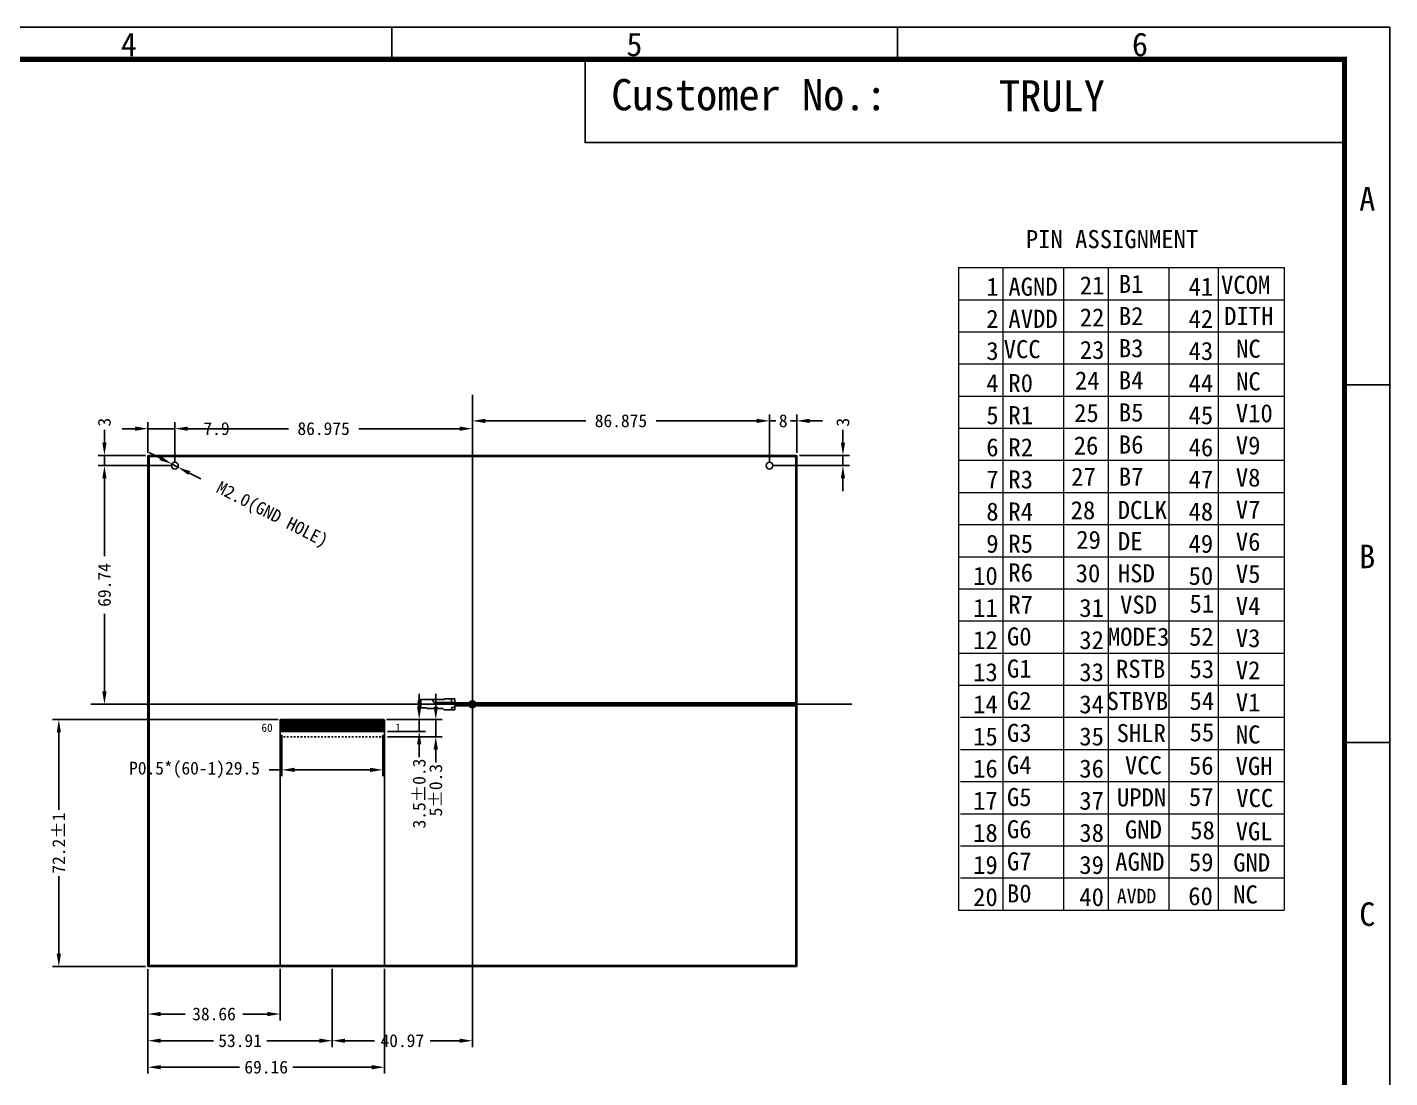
# Model space of a CAD drawing. Header units: millimetres. Extents: x -575 to 320, y -23 to 615.
# Drawn here: x -84.5 to 313.9, y 302.1 to 609.1 of the extents above; entities that cross this region are included whole.
import ezdxf
from ezdxf.enums import TextEntityAlignment as Align

# ---------------------------------------------------------------- set-up
doc = ezdxf.new("R2010")
doc.units = ezdxf.units.MM
doc.linetypes.add('DASHED', pattern=[0.2, 0.1, -0.1])
for name, color, linetype in [('CEN', 6, 'Continuous'), ('DIM', 3, 'Continuous'), ('FPC', 8, 'Continuous'), ('TJ', 4, 'Continuous'), ('TOP', 10, 'Continuous'), ('Wire', 1, 'Continuous'), ('下TJ', 2, 'Continuous')]:
    doc.layers.add(name, color=color, linetype=linetype)
doc.styles.add('STYLE1', font='SimSun.ttf', dxfattribs={"width": 0.9})
doc.styles.add('WMF-宋体0', font='SimSun.ttf')
doc.dimstyles.new('ISO-25', dxfattribs={"dimscale": 1.5, "dimtxt": 2.5, "dimasz": 2.5, "dimexe": 1.25, "dimexo": 0.625, "dimtad": 0, "dimdsep": 46, "dimtxsty": 'Standard', "dimcen": 2.5, "dimadec": 0, "dimazin": 0, "dimtfac": 1, "dimtmove": 0, "dimatfit": 3, "dimfxl": 0, "dimarcsym": 0})

# ---------------------------------------------------------------- blocks, each defined once
blk = doc.blocks.new('*D3')
at = {"layer": 'DEFPOINTS', "color": 0}
for p in [(-42.18, 481.45), (-40.41, 480.54)]:
    blk.add_point(p, dxfattribs=at)
at = {"layer": 'DIM', "color": 0, "lineweight": -2}
for p, q in [((-45.52, 483.17), (-48.85, 484.88)), ((-42.18, 481.45), (-40.41, 480.54)), ((-33.74, 477.11), (-37.07, 478.82))]:
    blk.add_line(p, q, dxfattribs=at)
at = {"layer": 'DIM', "color": 0}
for points in [[(-45.23, 483.72), (-45.8, 482.61), (-42.18, 481.45)], [(-36.78, 479.38), (-37.36, 478.27), (-40.41, 480.54)]]:
    blk.add_solid(points, dxfattribs=at)
at = {"layer": 'DIM', "color": 0, "insert": (-12.98, 466.43), "char_height": 3.75, "attachment_point": 5, "rotation": 332.7896}
blk.add_mtext('M{\\fSimSun|b0|i0|c134|p2;2.0(}GND{\\fSimSun|b0|i0|c134|p2; }HOLE{\\fSimSun|b0|i0|c134|p2;)}', dxfattribs=at)
blk = doc.blocks.new('*D14')
at = {"layer": 'DEFPOINTS', "color": 0}
for p in [(-49.19, 334.79), (-10.53, 334.89), (-10.53, 320.75)]:
    blk.add_point(p, dxfattribs=at)
at = {"layer": 'DIM', "color": 0, "lineweight": -2}
for p, q in [((-49.19, 333.86), (-49.19, 318.88)), ((-10.53, 333.96), (-10.53, 318.88)), ((-45.44, 320.75), (-38.3, 320.75)), ((-14.28, 320.75), (-21.43, 320.75))]:
    blk.add_line(p, q, dxfattribs=at)
at = {"layer": 'DIM', "color": 0}
for points in [[(-45.44, 321.38), (-45.44, 320.13), (-49.19, 320.75)], [(-14.28, 321.38), (-14.28, 320.13), (-10.53, 320.75)]]:
    blk.add_solid(points, dxfattribs=at)
at = {"layer": 'DIM', "color": 0, "insert": (-29.86, 320.75), "char_height": 3.75, "attachment_point": 5}
blk.add_mtext('38.66', dxfattribs=at)
blk = doc.blocks.new('*D15')
at = {"layer": 'DEFPOINTS', "color": 0}
for p in [(-49.19, 334.79), (4.72, 334.89), (4.72, 312.95)]:
    blk.add_point(p, dxfattribs=at)
at = {"layer": 'DIM', "color": 0, "lineweight": -2}
for p, q in [((-49.19, 333.86), (-49.19, 311.08)), ((4.72, 333.96), (4.72, 311.08)), ((-45.44, 312.95), (-30.05, 312.95)), ((0.97, 312.95), (-14.43, 312.95))]:
    blk.add_line(p, q, dxfattribs=at)
at = {"layer": 'DIM', "color": 0}
for points in [[(-45.44, 313.58), (-45.44, 312.33), (-49.19, 312.95)], [(0.97, 313.58), (0.97, 312.33), (4.72, 312.95)]]:
    blk.add_solid(points, dxfattribs=at)
at = {"layer": 'DIM', "color": 0, "insert": (-22.24, 312.95), "char_height": 3.75, "attachment_point": 5}
blk.add_mtext('53.91', dxfattribs=at)
blk = doc.blocks.new('*D16')
at = {"layer": 'DEFPOINTS', "color": 0}
for p in [(-49.19, 334.79), (19.97, 334.89), (19.97, 305.22)]:
    blk.add_point(p, dxfattribs=at)
at = {"layer": 'DIM', "color": 0, "lineweight": -2}
for p, q in [((-49.19, 333.86), (-49.19, 303.34)), ((19.97, 333.96), (19.97, 303.34)), ((-45.44, 305.22), (-22.43, 305.22)), ((16.22, 305.22), (-6.8, 305.22))]:
    blk.add_line(p, q, dxfattribs=at)
at = {"layer": 'DIM', "color": 0}
for points in [[(-45.44, 305.84), (-45.44, 304.59), (-49.19, 305.22)], [(16.22, 305.84), (16.22, 304.59), (19.97, 305.22)]]:
    blk.add_solid(points, dxfattribs=at)
at = {"layer": 'DIM', "color": 0, "insert": (-14.61, 305.22), "char_height": 3.75, "attachment_point": 5}
blk.add_mtext('69.16', dxfattribs=at)
blk = doc.blocks.new('*D17')
at = {"layer": 'DEFPOINTS', "color": 0}
for p in [(-10.21, 406.79), (-75.23, 334.59), (-48.99, 334.59)]:
    blk.add_point(p, dxfattribs=at)
at = {"layer": 'DIM', "color": 0, "lineweight": -2}
for p, q in [((-11.15, 406.79), (-77.11, 406.79)), ((-75.23, 403.04), (-75.23, 380.38)), ((-75.23, 338.34), (-75.23, 361.01)), ((-49.93, 334.59), (-77.11, 334.59))]:
    blk.add_line(p, q, dxfattribs=at)
at = {"layer": 'DIM', "color": 0}
for points in [[(-75.86, 403.04), (-74.61, 403.04), (-75.23, 406.79)], [(-75.86, 338.34), (-74.61, 338.34), (-75.23, 334.59)]]:
    blk.add_solid(points, dxfattribs=at)
at = {"layer": 'DIM', "color": 0, "insert": (-75.23, 370.69), "char_height": 3.75, "attachment_point": 5, "rotation": 90}
blk.add_mtext('72.2±1', dxfattribs=at)
blk = doc.blocks.new('*D18')
at = {"layer": 'DEFPOINTS', "color": 0}
for p in [(-10.03, 403.29), (19.47, 403.29), (19.47, 392.1)]:
    blk.add_point(p, dxfattribs=at)
at = {"layer": 'DIM', "color": 0, "lineweight": -2}
for p, q in [((-10.03, 402.36), (-10.03, 390.22)), ((19.47, 402.36), (19.47, 390.22)), ((-10.03, 392.1), (-13.78, 392.1)), ((15.72, 392.1), (-6.28, 392.1))]:
    blk.add_line(p, q, dxfattribs=at)
at = {"layer": 'DIM', "color": 0}
for points in [[(-6.28, 392.72), (-6.28, 391.47), (-10.03, 392.1)], [(15.72, 392.72), (15.72, 391.47), (19.47, 392.1)]]:
    blk.add_solid(points, dxfattribs=at)
at = {"layer": 'DIM', "color": 0, "insert": (-35.56, 392.1), "char_height": 3.75, "attachment_point": 5}
blk.add_mtext('P{\\fSimSun|b0|i0|c134|p2;0.5*(60-1)}29.5', dxfattribs=at)
blk = doc.blocks.new('*D19')
at = {"layer": 'DEFPOINTS', "color": 0}
for p in [(-41.29, 491.8), (-49.19, 483.79), (-41.29, 480.99)]:
    blk.add_point(p, dxfattribs=at)
at = {"layer": 'DIM', "color": 0, "lineweight": -2}
for p, q in [((-52.94, 491.8), (-56.69, 491.8)), ((-49.19, 484.73), (-49.19, 493.68)), ((-49.19, 491.8), (-41.29, 491.8)), ((-41.29, 481.93), (-41.29, 493.68)), ((-37.54, 491.8), (-33.79, 491.8))]:
    blk.add_line(p, q, dxfattribs=at)
at = {"layer": 'DIM', "color": 0}
for points in [[(-52.94, 492.43), (-52.94, 491.18), (-49.19, 491.8)], [(-37.54, 492.43), (-37.54, 491.18), (-41.29, 491.8)]]:
    blk.add_solid(points, dxfattribs=at)
at = {"layer": 'DIM', "color": 0, "insert": (-29.11, 491.8), "char_height": 3.75, "attachment_point": 5}
blk.add_mtext('7.9', dxfattribs=at)
blk = doc.blocks.new('*D20')
at = {"layer": 'DEFPOINTS', "color": 0}
for p in [(-61.9, 483.99), (-48.99, 483.99), (-41.29, 480.99)]:
    blk.add_point(p, dxfattribs=at)
at = {"layer": 'DIM', "color": 0, "lineweight": -2}
for p, q in [((-61.9, 487.74), (-61.9, 491.49)), ((-49.93, 483.99), (-63.77, 483.99)), ((-61.9, 480.99), (-61.9, 483.99)), ((-42.23, 480.99), (-63.77, 480.99)), ((-61.9, 477.24), (-61.9, 473.49))]:
    blk.add_line(p, q, dxfattribs=at)
at = {"layer": 'DIM', "color": 0}
for points in [[(-62.52, 487.74), (-61.27, 487.74), (-61.9, 483.99)], [(-62.52, 477.24), (-61.27, 477.24), (-61.9, 480.99)]]:
    blk.add_solid(points, dxfattribs=at)
at = {"layer": 'DIM', "color": 0, "insert": (-61.9, 493.68), "char_height": 3.75, "attachment_point": 5, "rotation": 90}
blk.add_mtext('3', dxfattribs=at)
blk = doc.blocks.new('*D21')
at = {"layer": 'DEFPOINTS', "color": 0}
for p in [(-41.29, 480.99), (-61.9, 411.25), (-49.19, 411.25)]:
    blk.add_point(p, dxfattribs=at)
at = {"layer": 'DIM', "color": 0, "lineweight": -2}
for p, q in [((-42.23, 480.99), (-63.77, 480.99)), ((-61.9, 477.24), (-61.9, 454.56)), ((-61.9, 415), (-61.9, 437.69)), ((-50.13, 411.25), (-63.77, 411.25))]:
    blk.add_line(p, q, dxfattribs=at)
at = {"layer": 'DIM', "color": 0}
for points in [[(-62.52, 477.24), (-61.27, 477.24), (-61.9, 480.99)], [(-62.52, 415), (-61.27, 415), (-61.9, 411.25)]]:
    blk.add_solid(points, dxfattribs=at)
at = {"layer": 'DIM', "color": 0, "insert": (-61.9, 446.12), "char_height": 3.75, "attachment_point": 5, "rotation": 90}
blk.add_mtext('69.74', dxfattribs=at)
blk = doc.blocks.new('*D22')
at = {"layer": 'DEFPOINTS', "color": 0}
for p in [(45.68, 491.8), (45.68, 483.99), (-41.29, 480.99)]:
    blk.add_point(p, dxfattribs=at)
at = {"layer": 'DIM', "color": 0, "lineweight": -2}
for p, q in [((-41.29, 481.93), (-41.29, 493.68)), ((-37.54, 491.8), (-8.12, 491.8)), ((41.93, 491.8), (12.51, 491.8)), ((45.68, 484.93), (45.68, 493.68))]:
    blk.add_line(p, q, dxfattribs=at)
at = {"layer": 'DIM', "color": 0}
for points in [[(-37.54, 492.43), (-37.54, 491.18), (-41.29, 491.8)], [(41.93, 492.43), (41.93, 491.18), (45.68, 491.8)]]:
    blk.add_solid(points, dxfattribs=at)
at = {"layer": 'DIM', "color": 0, "insert": (2.19, 491.8), "char_height": 3.75, "attachment_point": 5}
blk.add_mtext('86.975', dxfattribs=at)
blk = doc.blocks.new('*D23')
at = {"layer": 'DEFPOINTS', "color": 0}
for p in [(140.56, 494.08), (140.56, 483.79), (132.56, 480.99)]:
    blk.add_point(p, dxfattribs=at)
at = {"layer": 'DIM', "color": 0, "lineweight": -2}
for p, q in [((128.81, 494.08), (125.06, 494.08)), ((132.56, 481.93), (132.56, 495.95)), ((132.56, 494.08), (134.37, 494.08)), ((140.56, 494.08), (138.74, 494.08)), ((140.56, 484.73), (140.56, 495.95)), ((144.31, 494.08), (148.06, 494.08))]:
    blk.add_line(p, q, dxfattribs=at)
at = {"layer": 'DIM', "color": 0}
for points in [[(128.81, 494.7), (128.81, 493.45), (132.56, 494.08)], [(144.31, 494.7), (144.31, 493.45), (140.56, 494.08)]]:
    blk.add_solid(points, dxfattribs=at)
at = {"layer": 'DIM', "color": 0, "insert": (136.56, 494.08), "char_height": 3.75, "attachment_point": 5}
blk.add_mtext('8', dxfattribs=at)
blk = doc.blocks.new('*D24')
at = {"layer": 'DEFPOINTS', "color": 0}
for p in [(140.36, 483.99), (154.03, 483.99), (132.56, 480.99)]:
    blk.add_point(p, dxfattribs=at)
at = {"layer": 'DIM', "color": 0, "lineweight": -2}
for p, q in [((154.03, 487.74), (154.03, 491.49)), ((141.29, 483.99), (155.9, 483.99)), ((154.03, 480.99), (154.03, 483.99)), ((133.49, 480.99), (155.9, 480.99)), ((154.03, 477.24), (154.03, 473.49))]:
    blk.add_line(p, q, dxfattribs=at)
at = {"layer": 'DIM', "color": 0}
for points in [[(153.4, 487.74), (154.65, 487.74), (154.03, 483.99)], [(153.4, 477.24), (154.65, 477.24), (154.03, 480.99)]]:
    blk.add_solid(points, dxfattribs=at)
at = {"layer": 'DIM', "color": 0, "insert": (154.03, 493.68), "char_height": 3.75, "attachment_point": 5, "rotation": 90}
blk.add_mtext('3', dxfattribs=at)
blk = doc.blocks.new('*D25')
at = {"layer": 'DEFPOINTS', "color": 0}
for p in [(132.56, 494.08), (45.68, 483.99), (132.56, 480.99)]:
    blk.add_point(p, dxfattribs=at)
at = {"layer": 'DIM', "color": 0, "lineweight": -2}
for p, q in [((45.68, 484.93), (45.68, 495.95)), ((49.43, 494.08), (78.81, 494.08)), ((128.81, 494.08), (99.43, 494.08)), ((132.56, 481.93), (132.56, 495.95))]:
    blk.add_line(p, q, dxfattribs=at)
at = {"layer": 'DIM', "color": 0}
for points in [[(49.43, 494.7), (49.43, 493.45), (45.68, 494.08)], [(128.81, 494.7), (128.81, 493.45), (132.56, 494.08)]]:
    blk.add_solid(points, dxfattribs=at)
at = {"layer": 'DIM', "color": 0, "insert": (89.12, 494.08), "char_height": 3.75, "attachment_point": 5}
blk.add_mtext('86.875', dxfattribs=at)
blk = doc.blocks.new('A$C4B966DA0')
for p, q in [((0, 10.6), (0, 7.6)), ((0, 10.6), (3.2, 10.6)), ((0, 9.6), (1, 9.6)), ((1, 10.6), (1, 4.6)), ((2.5, 10.6), (2.5, 9.6)), ((2.5, 9.6), (3.2, 9.6)), ((3.2, 10.6), (3.2, 7.5)), ((0, 7.6), (0.2, 7.6)), ((0.2, 7.6), (0.2, 0.7)), ((2.8, 7.1), (3.2, 7.5)), ((2.8, 7.1), (2.8, 2.5)), ((0.4, 0), (0.2, 0.7)), ((0.2, 0.7), (2.6, 0.7)), ((2.4, 0), (2.6, 0.7)), ((2.6, 2.3), (2.8, 2.5)), ((2.6, 2.3), (2.6, 0.7)), ((0.4, 0), (2.4, 0))]:
    blk.add_line(p, q)
blk.add_arc((0.6, 4.6), 0.4, 180, 360)
blk = doc.blocks.new('CAD_INFO')
blk.add_lwpolyline([(-282, 200), (0, 200), (0, 0), (-282, 0)], close=True)
at = {"color": 7, "style": 'STYLE1', "width": 0.9, "flags": 9}
for tag, p in [('BOMWIDTH', (-73.71, 64.47)), ('BOMHEIGHT', (-57.19, 64.47)), ('BOMSTARTPOS', (-38.54, 64.47)), ('BOMSECONDLINE', (-20.13, 64.47)), ('BOMTHIRDLINE', (-74.53, 55.74)), ('PDMUPDATE', (-55.3, 55.74)), ('BOMSTARTPOS2', (-38.31, 55.74)), ('BOMSTARTPOS3', (-18.95, 55.74))]:
    blk.add_attdef(tag, p, '', height=2, dxfattribs=at)
blk = doc.blocks.new('CAD_TITLE')
at = {"color": 7, "linetype": 'Continuous', "const_width": 0.5}
blk.add_lwpolyline([(-282, 0), (0, 0), (0, 200), (-282, 200)], close=True, dxfattribs=at)
blk.add_lwpolyline([(-73.1, 200), (0, 200), (0, 192), (-73.1, 192)], close=True)
at = {"color": 7, "linetype": 'Continuous'}
blk.add_text('Customer No.:', height=3, dxfattribs=at).set_placement((-70.58, 195.11))
at = {"style": 'STYLE1'}
for tag, p, height in [('CUSTOMER_NO.:', (-33.26, 195), 3), ('分页号', (-10.17, 1.83), 1.62)]:
    blk.add_attdef(tag, p, '', height=height, dxfattribs=at)
at = {"color": 1, "style": 'STYLE1', "width": 0.9}
for tag, p in [('名称', (-79.1, 27.08)), ('版本', (-3.63, 16.41)), ('图号', (-17.76, 16.41))]:
    blk.add_attdef(tag, text='', height=2.94, dxfattribs=at).set_placement(p, align=Align.CENTER)
at = {"color": 7, "style": 'STYLE1', "width": 0.9}
for tag, p in [('NO4', (-140.65, 20.64)), ('CONTENT4', (-120.11, 21.52)), ('DATE4', (-94.2, 21.38)), ('CONTENT3', (-120.11, 16.71)), ('DATE3', (-94.07, 16.52)), ('NO3', (-140.79, 15.73)), ('CONTENT2', (-120.14, 11.6)), ('DATE2', (-94.07, 11.68)), ('NO2', (-140.72, 10.66)), ('CONTENT1', (-120.12, 6.33)), ('DATE1', (-94.04, 6.33)), ('NO1', (-140.72, 5.66))]:
    blk.add_attdef(tag, text='', height=2, dxfattribs=at).set_placement(p, align=Align.CENTER)
at = {"color": 1, "style": 'STYLE1', "width": 0.9}
blk.add_attdef('规格', (-65.26, 16.41), '', height=2.94, dxfattribs=at)
at = {"style": 'STYLE1', "width": 0.9}
for tag, p in [('出图人', (-56.67, 11.65)), ('设计人', (-22.69, 11.65)), ('批准人', (-22.56, 6.63))]:
    blk.add_attdef(tag, p, '', height=2, dxfattribs=at)
at = {"color": 7, "style": 'STYLE1', "width": 0.9}
blk.add_attdef('校对人', (-56.52, 6.63), '', height=2, dxfattribs=at)
blk = doc.blocks.new('*D31')
at = {"layer": 'DEFPOINTS', "color": 0}
for p in [(19.64, 406.79), (19.97, 403.29), (30.13, 403.29)]:
    blk.add_point(p, dxfattribs=at)
at = {"layer": 'DIM', "color": 0, "lineweight": -2}
for p, q in [((30.13, 410.54), (30.13, 414.29)), ((20.58, 406.79), (32, 406.79)), ((30.13, 406.79), (30.13, 403.29)), ((20.9, 403.29), (32, 403.29)), ((30.13, 399.54), (30.13, 395.79))]:
    blk.add_line(p, q, dxfattribs=at)
at = {"layer": 'DIM', "color": 0}
for points in [[(29.5, 410.54), (30.75, 410.54), (30.13, 406.79)], [(29.5, 399.54), (30.75, 399.54), (30.13, 403.29)]]:
    blk.add_solid(points, dxfattribs=at)
at = {"layer": 'DIM', "color": 0, "insert": (30.13, 385.17), "char_height": 3.75, "attachment_point": 5, "rotation": 90}
blk.add_mtext('3.5±0.3', dxfattribs=at)
blk = doc.blocks.new('*D32')
at = {"layer": 'DEFPOINTS', "color": 0}
for p in [(19.64, 406.79), (19.97, 401.79), (34.98, 401.79)]:
    blk.add_point(p, dxfattribs=at)
at = {"layer": 'DIM', "color": 0, "lineweight": -2}
for p, q in [((34.98, 410.54), (34.98, 414.29)), ((20.58, 406.79), (36.86, 406.79)), ((34.98, 406.79), (34.98, 401.79)), ((20.9, 401.79), (36.86, 401.79)), ((34.98, 398.04), (34.98, 394.29))]:
    blk.add_line(p, q, dxfattribs=at)
at = {"layer": 'DIM', "color": 0}
for points in [[(34.36, 410.54), (35.61, 410.54), (34.98, 406.79)], [(34.36, 398.04), (35.61, 398.04), (34.98, 401.79)]]:
    blk.add_solid(points, dxfattribs=at)
at = {"layer": 'DIM', "color": 0, "insert": (34.98, 386.17), "char_height": 3.75, "attachment_point": 5, "rotation": 90}
blk.add_mtext('5±0.3', dxfattribs=at)
blk = doc.blocks.new('*D34')
at = {"layer": 'DEFPOINTS', "color": 0}
for p in [(4.72, 334.89), (45.68, 334.94), (45.68, 312.95)]:
    blk.add_point(p, dxfattribs=at)
at = {"layer": 'DIM', "color": 0, "lineweight": -2}
for p, q in [((4.72, 333.96), (4.72, 311.08)), ((45.68, 334.01), (45.68, 311.08)), ((8.47, 312.95), (17.07, 312.95)), ((41.93, 312.95), (33.32, 312.95))]:
    blk.add_line(p, q, dxfattribs=at)
at = {"layer": 'DIM', "color": 0}
for points in [[(8.47, 313.58), (8.47, 312.33), (4.72, 312.95)], [(41.93, 313.58), (41.93, 312.33), (45.68, 312.95)]]:
    blk.add_solid(points, dxfattribs=at)
at = {"layer": 'DIM', "color": 0, "insert": (25.2, 312.95), "char_height": 3.75, "attachment_point": 5}
blk.add_mtext('40.97', dxfattribs=at)

msp = doc.modelspace()

# ---------------------------------------------------------------- linework, layer by layer
for p, q in [((22.1206, 599.7011), (22.1206, 609.0954)), ((169.9391, 599.7011), (169.9391, 609.0954)), ((313.9043, 504.5772), (300.6584, 504.5772)), ((313.9043, 400.0591), (300.6584, 400.0591))]:
    msp.add_line(p, q)
msp.add_lwpolyline([(-569.1535, 609.0954), (313.9043, 609.0954), (313.9043, -17.1867), (-569.1535, -17.1867), (-569.1535, 609.0954)])
at = {"layer": 'CEN'}
for p, q in [((45.6802, 501.6775), (45.6802, 317.2394)), ((156.6546, 411.2535), (-65.8321, 411.2535))]:
    msp.add_line(p, q, dxfattribs=at)
at = {"layer": 'DIM', "color": 7, "lineweight": 0}
for points in [[(187.7843, 538.876), (283.0137, 538.876)], [(187.7843, 538.876), (187.7843, 351.1362)], [(200.7876, 538.876), (200.7876, 351.1362)], [(218.5486, 538.876), (218.5486, 351.1362)], [(231.5519, 538.876), (231.5519, 351.1362)], [(249.3129, 538.876), (249.3129, 351.1362)], [(263.7781, 538.876), (263.7781, 351.1362)], [(283.0137, 538.876), (283.0137, 351.1362)], [(187.7843, 529.489), (283.0137, 529.489)], [(187.7843, 520.102), (283.0137, 520.102)], [(187.7843, 510.7151), (283.0137, 510.7151)], [(187.7843, 501.3281), (283.0137, 501.3281)], [(187.7843, 491.9411), (283.0137, 491.9411)], [(187.7843, 482.5541), (283.0137, 482.5541)], [(187.7843, 473.1671), (283.0137, 473.1671)], [(187.7843, 463.7801), (283.0137, 463.7801)], [(187.7843, 454.3931), (283.0137, 454.3931)], [(187.7843, 445.0061), (283.0137, 445.0061)], [(187.7843, 435.6191), (283.0137, 435.6191)], [(187.7843, 426.2321), (283.0137, 426.2321)], [(187.7843, 416.8451), (283.0137, 416.8451)], [(188.3999, 407.4582), (283.0137, 407.4582)], [(188.3999, 398.0712), (283.0137, 398.0712)], [(188.3999, 388.6842), (283.0137, 388.6842)], [(188.3999, 379.2972), (283.0137, 379.2972)], [(188.3999, 369.9102), (283.0137, 369.9102)], [(188.3999, 360.5232), (283.0137, 360.5232)], [(187.7843, 351.1362), (283.0137, 351.1362)]]:
    msp.add_lwpolyline(points, dxfattribs=at)
at = {"layer": 'FPC'}
msp.add_lwpolyline([(19.9652, 334.8935), (-10.5348, 334.8935), (-10.5348, 406.5935, -0.41421356), (-10.3348, 406.7935), (19.7652, 406.7935, -0.41421356), (19.9652, 406.5935)], format="xyb", close=True, dxfattribs=at)
msp.add_lwpolyline([(19.9652, 403.2935), (-10.5348, 403.2935)], dxfattribs=at)
at = {"layer": 'FPC', "linetype": 'DASHED', "ltscale": 5}
msp.add_lwpolyline([(19.9652, 401.7935), (-10.5348, 401.7935)], dxfattribs=at)
at = {"layer": 'TJ'}
for p, q in [((-49.1948, 483.1935), (-48.8948, 483.1935)), ((-48.3948, 483.6935), (-48.3948, 483.9935)), ((139.7552, 483.9935), (139.7552, 483.6935)), ((140.2552, 483.1935), (140.5552, 483.1935)), ((-49.1948, 335.3935), (-48.8948, 335.3935)), ((-48.3948, 334.8935), (-48.3948, 334.5935)), ((139.7552, 334.8935), (139.7552, 334.5935)), ((140.2552, 335.3935), (140.5552, 335.3935))]:
    msp.add_line(p, q, dxfattribs=at)
msp.add_lwpolyline([(140.3552, 483.9935), (-48.9948, 483.9935, 0.41421356), (-49.1948, 483.7935), (-49.1948, 334.7935, 0.41421356), (-48.9948, 334.5935), (140.3552, 334.5935, 0.41421356), (140.5552, 334.7935), (140.5552, 483.7935, 0.41421356)], format="xyb", close=True, dxfattribs=at)
msp.add_lwpolyline([(140.2552, 483.6935), (-48.8948, 483.6935), (-48.8948, 334.8935), (140.2552, 334.8935)], close=True, dxfattribs=at)
msp.add_circle((45.6802, 411.2535), 1, dxfattribs=at)
at = {"layer": 'TOP'}
for points in [[(-9.8598, 406.7935), (-10.2098, 406.7935), (-10.2098, 403.2935), (-9.8598, 403.2935)], [(-9.3598, 406.7935), (-9.7098, 406.7935), (-9.7098, 403.2935), (-9.3598, 403.2935)], [(-8.8598, 406.7935), (-9.2098, 406.7935), (-9.2098, 403.2935), (-8.8598, 403.2935)], [(-8.3598, 406.7935), (-8.7098, 406.7935), (-8.7098, 403.2935), (-8.3598, 403.2935)], [(-7.8598, 406.7935), (-8.2098, 406.7935), (-8.2098, 403.2935), (-7.8598, 403.2935)], [(-7.3598, 406.7935), (-7.7098, 406.7935), (-7.7098, 403.2935), (-7.3598, 403.2935)], [(-6.8598, 406.7935), (-7.2098, 406.7935), (-7.2098, 403.2935), (-6.8598, 403.2935)], [(-6.3598, 406.7935), (-6.7098, 406.7935), (-6.7098, 403.2935), (-6.3598, 403.2935)], [(-5.8598, 406.7935), (-6.2098, 406.7935), (-6.2098, 403.2935), (-5.8598, 403.2935)], [(-5.3598, 406.7935), (-5.7098, 406.7935), (-5.7098, 403.2935), (-5.3598, 403.2935)], [(-4.8598, 406.7935), (-5.2098, 406.7935), (-5.2098, 403.2935), (-4.8598, 403.2935)], [(-4.3598, 406.7935), (-4.7098, 406.7935), (-4.7098, 403.2935), (-4.3598, 403.2935)], [(-3.8598, 406.7935), (-4.2098, 406.7935), (-4.2098, 403.2935), (-3.8598, 403.2935)], [(-3.3598, 406.7935), (-3.7098, 406.7935), (-3.7098, 403.2935), (-3.3598, 403.2935)], [(-2.8598, 406.7935), (-3.2098, 406.7935), (-3.2098, 403.2935), (-2.8598, 403.2935)], [(-2.3598, 406.7935), (-2.7098, 406.7935), (-2.7098, 403.2935), (-2.3598, 403.2935)], [(-1.8598, 406.7935), (-2.2098, 406.7935), (-2.2098, 403.2935), (-1.8598, 403.2935)], [(-1.3598, 406.7935), (-1.7098, 406.7935), (-1.7098, 403.2935), (-1.3598, 403.2935)], [(-0.8598, 406.7935), (-1.2098, 406.7935), (-1.2098, 403.2935), (-0.8598, 403.2935)], [(-0.3598, 406.7935), (-0.7098, 406.7935), (-0.7098, 403.2935), (-0.3598, 403.2935)], [(0.1402, 406.7935), (-0.2098, 406.7935), (-0.2098, 403.2935), (0.1402, 403.2935)], [(0.6402, 406.7935), (0.2902, 406.7935), (0.2902, 403.2935), (0.6402, 403.2935)], [(1.1402, 406.7935), (0.7902, 406.7935), (0.7902, 403.2935), (1.1402, 403.2935)], [(1.6402, 406.7935), (1.2902, 406.7935), (1.2902, 403.2935), (1.6402, 403.2935)], [(2.1402, 406.7935), (1.7902, 406.7935), (1.7902, 403.2935), (2.1402, 403.2935)], [(2.6402, 406.7935), (2.2902, 406.7935), (2.2902, 403.2935), (2.6402, 403.2935)], [(3.1402, 406.7935), (2.7902, 406.7935), (2.7902, 403.2935), (3.1402, 403.2935)], [(3.6402, 406.7935), (3.2902, 406.7935), (3.2902, 403.2935), (3.6402, 403.2935)], [(4.1402, 406.7935), (3.7902, 406.7935), (3.7902, 403.2935), (4.1402, 403.2935)], [(4.6402, 406.7935), (4.2902, 406.7935), (4.2902, 403.2935), (4.6402, 403.2935)], [(5.1402, 406.7935), (4.7902, 406.7935), (4.7902, 403.2935), (5.1402, 403.2935)], [(5.6402, 406.7935), (5.2902, 406.7935), (5.2902, 403.2935), (5.6402, 403.2935)], [(6.1402, 406.7935), (5.7902, 406.7935), (5.7902, 403.2935), (6.1402, 403.2935)], [(6.6402, 406.7935), (6.2902, 406.7935), (6.2902, 403.2935), (6.6402, 403.2935)], [(7.1402, 406.7935), (6.7902, 406.7935), (6.7902, 403.2935), (7.1402, 403.2935)], [(7.6402, 406.7935), (7.2902, 406.7935), (7.2902, 403.2935), (7.6402, 403.2935)], [(8.1402, 406.7935), (7.7902, 406.7935), (7.7902, 403.2935), (8.1402, 403.2935)], [(8.6402, 406.7935), (8.2902, 406.7935), (8.2902, 403.2935), (8.6402, 403.2935)], [(9.1402, 406.7935), (8.7902, 406.7935), (8.7902, 403.2935), (9.1402, 403.2935)], [(9.6402, 406.7935), (9.2902, 406.7935), (9.2902, 403.2935), (9.6402, 403.2935)], [(10.1402, 406.7935), (9.7902, 406.7935), (9.7902, 403.2935), (10.1402, 403.2935)], [(10.6402, 406.7935), (10.2902, 406.7935), (10.2902, 403.2935), (10.6402, 403.2935)], [(11.1402, 406.7935), (10.7902, 406.7935), (10.7902, 403.2935), (11.1402, 403.2935)], [(11.6402, 406.7935), (11.2902, 406.7935), (11.2902, 403.2935), (11.6402, 403.2935)], [(12.1402, 406.7935), (11.7902, 406.7935), (11.7902, 403.2935), (12.1402, 403.2935)], [(12.6402, 406.7935), (12.2902, 406.7935), (12.2902, 403.2935), (12.6402, 403.2935)], [(13.1402, 406.7935), (12.7902, 406.7935), (12.7902, 403.2935), (13.1402, 403.2935)], [(13.6402, 406.7935), (13.2902, 406.7935), (13.2902, 403.2935), (13.6402, 403.2935)], [(14.1402, 406.7935), (13.7902, 406.7935), (13.7902, 403.2935), (14.1402, 403.2935)], [(14.6402, 406.7935), (14.2902, 406.7935), (14.2902, 403.2935), (14.6402, 403.2935)], [(15.1402, 406.7935), (14.7902, 406.7935), (14.7902, 403.2935), (15.1402, 403.2935)], [(15.6402, 406.7935), (15.2902, 406.7935), (15.2902, 403.2935), (15.6402, 403.2935)], [(16.1402, 406.7935), (15.7902, 406.7935), (15.7902, 403.2935), (16.1402, 403.2935)], [(16.6402, 406.7935), (16.2902, 406.7935), (16.2902, 403.2935), (16.6402, 403.2935)], [(17.1402, 406.7935), (16.7902, 406.7935), (16.7902, 403.2935), (17.1402, 403.2935)], [(17.6402, 406.7935), (17.2902, 406.7935), (17.2902, 403.2935), (17.6402, 403.2935)], [(18.1402, 406.7935), (17.7902, 406.7935), (17.7902, 403.2935), (18.1402, 403.2935)], [(18.6402, 406.7935), (18.2902, 406.7935), (18.2902, 403.2935), (18.6402, 403.2935)], [(19.1402, 406.7935), (18.7902, 406.7935), (18.7902, 403.2935), (19.1402, 403.2935)], [(19.6402, 406.7935), (19.2902, 406.7935), (19.2902, 403.2935), (19.6402, 403.2935)]]:
    msp.add_lwpolyline(points, close=True, dxfattribs=at)
at = {"layer": 'Wire'}
for p, q in [((140.5552, 411.7135), (40.5552, 411.7135)), ((140.5552, 410.7935), (40.5552, 410.7935))]:
    msp.add_line(p, q, dxfattribs=at)
at = {"layer": '下TJ'}
msp.add_lwpolyline([(140.2052, 483.6435), (-48.8448, 483.6435), (-48.8448, 334.9435), (140.2052, 334.9435)], close=True, dxfattribs=at)
for centre in [(-41.2948, 480.9935), (132.5552, 480.9935)]:
    msp.add_circle(centre, 1, dxfattribs=at)

# ---------------------------------------------------------------- block references
ref = msp.add_blockref('CAD_TITLE', (300.6584, -7.7925), dxfattribs=dict(xscale=3.037468150080144, yscale=3.037468150079803, zscale=3.03746815008))
ref.add_attrib('CUSTOMER_NO.:', 'TRULY', (199.6318, 584.5027), dxfattribs={"height": 9.1124, "style": 'STYLE1'})
at = {"xscale": 3.037468150080144, "yscale": 3.037468150079803, "zscale": 3.03746815008}
msp.add_blockref('CAD_INFO', (300.6584, -7.7925), dxfattribs=at)
at = {"rotation": 270}
msp.add_blockref('A$C4B966DA0', (29.9552, 412.8135), dxfattribs=at)

# ---------------------------------------------------------------- texts
at = {"char_height": 6.8891, "attachment_point": 1}
for s, insert, width in [('4', (-57.1019, 607.5386), 5.558501), ('5', (90.7166, 607.5386), 5.762228), ('6', (238.5351, 607.5386), 14.165106), ('A', (304.9936, 562.428), 37.644299), ('B', (304.9936, 457.9099), 27.426217), ('C', (304.9936, 353.3917), 27.426217)]:
    msp.add_mtext(s, dxfattribs=dict(at, insert=insert, width=width))
at = {"layer": 'DIM', "color": 7, "lineweight": 0, "style": 'WMF-宋体0'}
for s, height, p in [(' PIN ASSIGNMENT', 5.293647, (203.9022, 544.5451)), ('1', 5.2936, (195.9402, 530.6432)), ('AGND', 5.29365, (202.4034, 530.6432)), ('21', 5.29365, (223.2705, 531.0234)), ('B1', 5.29365, (234.6952, 531.4553)), ('41', 5.29365, (255.0836, 530.6432)), ('VCOM ', 5.29365, (264.5658, 531.194)), ('2', 5.2936, (195.9402, 521.2562)), ('AVDD', 5.29365, (202.4034, 521.2562)), ('22', 5.29365, (223.2705, 521.6615)), ('B2', 5.29365, (234.6952, 522.0683)), ('42', 5.29365, (255.0836, 521.2562)), ('DITH', 5.29365, (265.493, 522.1079)), ('B3', 5.29365, (234.6952, 512.6813)), ('NC', 5.29365, (268.9873, 512.5227)), ('3', 5.2936, (195.9402, 511.8692)), ('VCC', 5.29365, (201.0168, 512.3888)), ('23', 5.29365, (223.273, 512.1696)), ('43', 5.29365, (255.0836, 511.8692)), ('4', 5.2936, (195.9402, 502.4822)), ('R0', 5.29365, (202.4034, 502.4822)), ('24', 5.29365, (221.8718, 503.2348)), ('B4', 5.29365, (234.6952, 503.2944)), ('44', 5.29365, (255.0836, 502.4822)), ('NC', 5.29365, (268.9788, 502.9849)), ('5', 5.2936, (195.9402, 493.0952)), ('R1', 5.29365, (202.4034, 493.0952)), ('25', 5.29365, (221.6319, 493.7306)), ('B5', 5.29365, (234.6952, 493.9074)), ('45', 5.29365, (255.0836, 493.0952)), ('V10', 5.29365, (268.9031, 493.6668)), ('6', 5.2936, (195.9402, 483.7082)), ('R2', 5.29365, (202.4034, 483.7082)), ('26', 5.29365, (221.5104, 484.2471)), ('B6', 5.29365, (234.6952, 484.5204)), ('46', 5.29365, (255.0836, 483.7082)), ('V9', 5.29365, (268.9031, 484.2798)), ('7', 5.2936, (195.9402, 474.3212)), ('R3', 5.29365, (202.4034, 474.3212)), ('27', 5.29365, (220.7749, 475.1231)), ('B7', 5.29365, (234.6952, 475.1334)), ('47', 5.29365, (255.0836, 474.3212)), ('V8', 5.29365, (268.9031, 474.8928)), ('8', 5.2936, (195.9402, 464.9342)), ('R4', 5.29365, (202.4034, 464.9342)), ('28', 5.29365, (220.6034, 465.3386)), ('DCLK', 5.29365, (234.3797, 465.3889)), ('48', 5.29365, (255.0836, 464.9342)), ('V7', 5.29365, (268.9031, 465.5058)), ('9', 5.2936, (195.9402, 455.5472)), ('R5', 5.29365, (202.4034, 455.5472)), ('29', 5.29365, (222.2496, 456.7017)), ('DE', 5.29365, (234.4301, 456.288)), ('49', 5.29365, (255.0836, 455.5472)), ('V6', 5.29365, (268.9031, 456.1188)), ('10', 5.29365, (192.0931, 446.1603)), ('R6', 5.29365, (202.4034, 447.1392)), ('30', 5.29365, (222.078, 446.9173)), ('HSD', 5.29365, (234.4301, 446.901)), ('50', 5.29365, (255.0836, 446.1603)), ('V5', 5.29365, (268.9031, 446.7318)), ('R7', 5.29365, (202.4034, 437.761)), ('VSD', 5.29365, (235.046, 437.7411)), ('51', 5.29365, (255.3477, 438.0287)), ('V4', 5.29365, (268.9031, 437.3448)), ('11', 5.29365, (192.0931, 436.7733)), ('31', 5.29365, (223.1331, 436.7733)), ('12', 5.29365, (192.0931, 427.3863)), ('G0', 5.29365, (201.9873, 428.4376)), ('32', 5.29365, (223.1331, 427.3863)), ('MODE3', 5.29365, (231.4811, 428.3542)), ('52', 5.29365, (255.2285, 428.365)), ('V3', 5.29365, (268.9031, 427.9579)), ('13', 5.29365, (192.0931, 417.9993)), ('G1', 5.29365, (201.9873, 419.0506)), ('33', 5.29365, (223.1331, 417.9993)), ('RSTB', 5.29365, (233.8672, 418.9672)), ('53', 5.29365, (255.3475, 418.9189)), ('V2', 5.29365, (268.9031, 418.5709)), ('G2', 5.29365, (201.9873, 409.6636)), ('STBYB', 5.29365, (231.1161, 409.5802)), ('54', 5.29365, (255.3475, 409.6132)), ('V1', 5.29365, (268.9031, 409.1839)), ('14', 5.29365, (192.0931, 408.6123)), ('34', 5.29365, (223.1331, 408.6123)), ('15', 5.29365, (192.0931, 399.2253)), ('G3', 5.29365, (201.9873, 400.2766)), ('35', 5.29365, (223.1331, 399.2253)), ('SHLR', 5.29365, (234.0464, 400.1932)), ('55', 5.29365, (255.3666, 400.4372)), ('NC', 5.29365, (268.9031, 399.7969)), ('16', 5.29365, (192.0931, 389.8383)), ('G4', 5.29365, (201.9873, 390.8896)), ('36', 5.29365, (223.1331, 389.8383)), ('VCC', 5.29365, (236.4715, 390.8062)), ('56', 5.29365, (255.176, 390.7085)), ('VGH', 5.29365, (268.8497, 390.5721)), ('G5', 5.29365, (201.9873, 381.5026)), ('UPDN', 5.29365, (234.1394, 381.4192)), ('57', 5.29365, (255.176, 381.5521)), ('VCC', 5.29365, (269.0297, 381.2245)), ('17', 5.29365, (192.0931, 380.4513)), ('37', 5.29365, (223.1331, 380.4513)), ('18', 5.29365, (192.0931, 371.0643)), ('G6', 5.29365, (201.9873, 372.1156)), ('38', 5.29365, (223.1331, 371.0643)), ('GND', 5.29365, (236.4715, 372.0322)), ('58', 5.29365, (255.5572, 371.8234)), ('VGL', 5.29365, (268.8721, 371.5061)), ('19', 5.29365, (192.0931, 361.6773)), ('G7', 5.29365, (201.9873, 362.7286)), ('39', 5.29365, (223.1331, 361.6773)), ('AGND', 5.29365, (233.6346, 362.6452)), ('59', 5.29365, (255.176, 362.4762)), ('GND', 5.29365, (268.1469, 362.3808)), ('B0', 5.29365, (201.9873, 353.3416)), ('20', 5.29365, (192.0931, 352.2904)), ('40', 5.29365, (223.1331, 352.2904)), ('AVDD', 4.23492, (234.116, 353.1042)), ('60', 5.29365, (254.9854, 352.5568)), ('NC', 5.29365, (268.1267, 353.0504))]:
    msp.add_text(s, height=height, dxfattribs=at).set_placement(p)
at = {"layer": 'DIM'}
for s, height, p in [('60', 2.41346, (-15.9921, 403.2167)), ('1', 2.4135, (23.1515, 403.2167))]:
    msp.add_text(s, height=height, dxfattribs=at).set_placement(p)

# ---------------------------------------------------------------- dimensions: what is measured, and where the dimension line sits
for base, p1, p2, picture, middle in [((-61.8958, 483.9935), (-41.2948, 480.9935), (-48.9948, 483.9935), '*D20', (-61.8958, 493.681)), ((154.0262, 483.9935), (132.5552, 480.9935), (140.3552, 483.9935), '*D24', (154.0262, 493.681)), ((-61.8958, 411.2535), (-41.2948, 480.9935), (-49.1948, 411.2535), '*D21', (-61.8958, 446.1235))]:
    dim = msp.add_linear_dim(base=base, p1=p1, p2=p2, angle=90, dimstyle='ISO-25', dxfattribs=at)
    dim.commit()
    dim.dimension.update_dxf_attribs({"geometry": picture, "text_midpoint": middle})
for base, p1, p2, picture, middle in [((-41.2948, 491.8014), (-49.1948, 483.7935), (-41.2948, 480.9935), '*D19', (-29.1073, 491.8014)), ((140.5552, 494.0792), (132.5552, 480.9935), (140.5552, 483.7935), '*D23', (136.5552, 494.0792)), ((-10.5348, 320.7517), (-49.1948, 334.7935), (-10.5348, 334.8935), '*D14', (-29.8648, 320.7517)), ((4.7152, 312.9545), (-49.1948, 334.7935), (4.7152, 334.8935), '*D15', (-22.2398, 312.9545)), ((19.9652, 305.2155), (-49.1948, 334.7935), (19.9652, 334.8935), '*D16', (-14.6148, 305.2155)), ((45.6801938393, 312.9545362631), (4.7151938393, 334.8934878209), (45.6801938393, 334.9434878209), '*D34', (25.1976938393, 312.9545362631))]:
    dim = msp.add_linear_dim(base=base, p1=p1, p2=p2, dimstyle='ISO-25', dxfattribs=at)
    dim.commit()
    dim.dimension.update_dxf_attribs({"geometry": picture, "text_midpoint": middle})
for base, p1, p2, picture, middle in [((45.6802, 491.8014), (-41.2948, 480.9935), (45.6802, 483.9935), '*D22', (2.1927, 491.8014)), ((132.5552, 494.0792), (45.6802, 483.9935), (132.5552, 480.9935), '*D25', (89.1177, 494.0792))]:
    dim = msp.add_linear_dim(base=base, p1=p1, p2=p2, dimstyle='ISO-25', override={"dimdec": 3}, dxfattribs=at)
    dim.commit()
    dim.dimension.update_dxf_attribs({"geometry": picture, "text_midpoint": middle})
dim = msp.add_diameter_dim_2p(p1=(-42.1841, 481.4507), p2=(-40.4055, 480.5362), text='M{\\fSimSun|b0|i0|c134|p2;2.0(}GND{\\fSimSun|b0|i0|c134|p2; }HOLE{\\fSimSun|b0|i0|c134|p2;)}', dimstyle='ISO-25', dxfattribs=at)
dim.commit()
dim.dimension.update_dxf_attribs({"geometry": '*D3', "text_midpoint": (-12.9751, 466.4326)})
for base, p1, p2, override, picture, middle in [((30.126, 403.2935), (19.6402, 406.7935), (19.9652, 403.2935), {"dimtol": 1, "dimtp": 0.3, "dimtm": 0.3}, '*D31', (30.126, 385.1685)), ((34.9834, 401.7935), (19.6402, 406.7935), (19.9652, 401.7935), {"dimtol": 1, "dimtp": 0.3, "dimtm": 0.3}, '*D32', (34.9834, 386.1685)), ((-75.2335, 334.5935), (-10.2098, 406.7935), (-48.9948, 334.5935), {"dimgap": 0.625, "dimtol": 1, "dimlim": 0, "dimtp": 1, "dimtm": 1}, '*D17', (-75.2335, 370.6935))]:
    dim = msp.add_linear_dim(base=base, p1=p1, p2=p2, angle=90, dimstyle='ISO-25', override=override, dxfattribs=at)
    dim.commit()
    dim.dimension.update_dxf_attribs({"geometry": picture, "text_midpoint": middle})
dim = msp.add_linear_dim(base=(19.4652, 392.0962), p1=(-10.0348, 403.2935), p2=(19.4652, 403.2935), text='P{\\fSimSun|b0|i0|c134|p2;0.5*(60-1)}<>', dimstyle='ISO-25', dxfattribs=at)
dim.commit()
dim.dimension.update_dxf_attribs({"geometry": '*D18', "text_midpoint": (-35.5556, 392.0962), "dimtype": 160})

doc.saveas('drawing.dxf')
